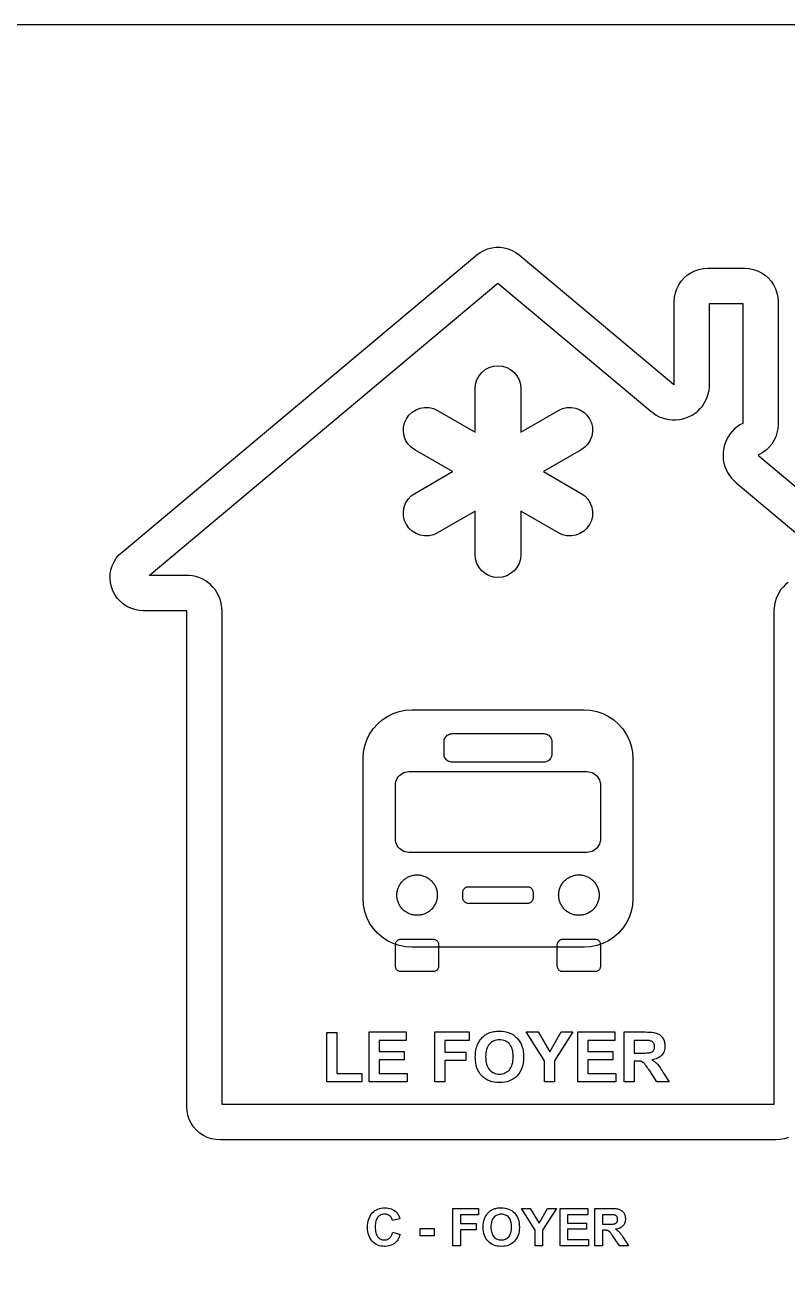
# Model space of a CAD drawing. Header units: millimetres. Extents: x 0 to 300, y 0 to 200.
# Drawn here: x 112.7 to 149.4, y 140 to 200 of the extents above; entities that cross this region are included whole.
import ezdxf

# ---------------------------------------------------------------- set-up
doc = ezdxf.new("R2010")
doc.units = ezdxf.units.MM
for name, color, linetype in [('CUT', 1, 'Continuous'), ('ENGRAVE', 5, 'Continuous'), ('LABELS', 250, 'Continuous'), ('SHEET', 8, 'Continuous')]:
    doc.layers.add(name, color=color, linetype=linetype)

msp = doc.modelspace()

# ---------------------------------------------------------------- linework, layer by layer
at = {"layer": 'CUT'}
msp.add_lwpolyline([(149.513, 146.397), (149.315, 146.329), (149.109, 146.289), (148.901, 146.275), (122.101, 146.275), (121.892, 146.289), (121.686, 146.329), (121.488, 146.397), (121.301, 146.489), (121.127, 146.605), (120.969, 146.743), (120.831, 146.901), (120.715, 147.075), (120.622, 147.263), (120.555, 147.461), (120.514, 147.666), (120.501, 147.875), (120.501, 171.722), (120.497, 171.772), (120.448, 171.775), (118.404, 171.775), (118.199, 171.788), (117.997, 171.828), (117.802, 171.893), (117.617, 171.982), (117.444, 172.095), (117.288, 172.228), (117.15, 172.381), (117.033, 172.55), (116.939, 172.733), (116.868, 172.926), (116.823, 173.127), (116.805, 173.332), (116.812, 173.537), (116.846, 173.74), (116.906, 173.937), (116.991, 174.125), (117.099, 174.3), (117.228, 174.46), (117.377, 174.602), (134.474, 188.915), (134.637, 189.035), (134.814, 189.133), (135.002, 189.208), (135.198, 189.259), (135.399, 189.285), (135.602, 189.285), (135.803, 189.259), (135.999, 189.208), (136.187, 189.133), (136.364, 189.035), (136.528, 188.915), (143.96, 182.693), (143.997, 182.665), (144.001, 182.712), (144.001, 186.675), (144.014, 186.884), (144.055, 187.089), (144.122, 187.287), (144.215, 187.475), (144.331, 187.649), (144.469, 187.806), (144.627, 187.944), (144.801, 188.06), (144.988, 188.153), (145.186, 188.22), (145.392, 188.261), (145.601, 188.275), (147.401, 188.275), (147.609, 188.261), (147.815, 188.22), (148.013, 188.153), (148.201, 188.06), (148.375, 187.944), (148.532, 187.806), (148.67, 187.649), (148.786, 187.475), (148.879, 187.287), (148.946, 187.089), (148.987, 186.884), (149.001, 186.675), (149.001, 180.738), (148.988, 180.539), (148.951, 180.344), (148.89, 180.154), (148.806, 179.974), (148.7, 179.805), (148.575, 179.651), (148.431, 179.514), (148.27, 179.395), (148.097, 179.298), (148.048, 179.274), (148.082, 179.242), (153.624, 174.602)], dxfattribs=at)
at = {"layer": 'ENGRAVE'}
msp.add_lwpolyline([(149.487, 173.134), (149.361, 173.03), (149.245, 172.915), (149.142, 172.789), (149.05, 172.654), (148.973, 172.51), (148.909, 172.36), (148.86, 172.204), (148.826, 172.045), (148.807, 171.883), (148.804, 171.834), (148.801, 171.722), (148.801, 147.975), (122.201, 147.975), (122.201, 171.722), (122.197, 171.834), (122.194, 171.883), (122.175, 172.045), (122.141, 172.204), (122.092, 172.36), (122.029, 172.51), (121.951, 172.654), (121.86, 172.789), (121.756, 172.915), (121.64, 173.03), (121.515, 173.134), (121.379, 173.225), (121.236, 173.303), (121.086, 173.367), (120.93, 173.416), (120.771, 173.45), (120.609, 173.468), (120.559, 173.471), (120.448, 173.475), (118.679, 173.475), (135.501, 187.558), (142.868, 181.389), (142.958, 181.319), (142.995, 181.292), (143.133, 181.201), (143.279, 181.124), (143.432, 181.062), (143.59, 181.015), (143.751, 180.983), (143.916, 180.967), (144.08, 180.967), (144.245, 180.983), (144.406, 181.015), (144.564, 181.062), (144.717, 181.125), (144.863, 181.202), (145, 181.293), (145.129, 181.396), (145.246, 181.512), (145.352, 181.638), (145.445, 181.774), (145.525, 181.918), (145.59, 182.07), (145.64, 182.227), (145.675, 182.388), (145.694, 182.552), (145.697, 182.599), (145.701, 182.712), (145.701, 186.575), (147.301, 186.575), (147.301, 180.8), (147.164, 180.726), (147.028, 180.634), (146.902, 180.53), (146.786, 180.413), (146.682, 180.286), (146.591, 180.15), (146.514, 180.006), (146.45, 179.854), (146.402, 179.698), (146.369, 179.537), (146.351, 179.374), (146.349, 179.21), (146.363, 179.047), (146.393, 178.886), (146.438, 178.728), (146.498, 178.575), (146.573, 178.429), (146.661, 178.291), (146.762, 178.162), (146.875, 178.043), (146.909, 178.011), (146.99, 177.938), (152.322, 173.475)], dxfattribs=at)
for points in [[(134.422, 182.689), (134.484, 182.896), (134.586, 183.086), (134.723, 183.253), (134.889, 183.389), (135.08, 183.491), (135.286, 183.554), (135.501, 183.575), (135.715, 183.554), (135.922, 183.491), (136.112, 183.389), (136.278, 183.253), (136.415, 183.086), (136.517, 182.896), (136.579, 182.689), (136.601, 182.475), (136.601, 180.38), (138.415, 181.427), (138.611, 181.516), (138.821, 181.565), (139.037, 181.572), (139.249, 181.537), (139.451, 181.461), (139.634, 181.348), (139.792, 181.2), (139.917, 181.025), (140.006, 180.828), (140.055, 180.618), (140.062, 180.403), (140.027, 180.19), (139.951, 179.988), (139.837, 179.805), (139.69, 179.648), (139.515, 179.522), (137.701, 178.475), (139.515, 177.427), (139.69, 177.302), (139.837, 177.144), (139.951, 176.961), (140.027, 176.76), (140.062, 176.547), (140.055, 176.331), (140.006, 176.121), (139.917, 175.925), (139.792, 175.75), (139.634, 175.602), (139.451, 175.488), (139.249, 175.412), (139.037, 175.377), (138.821, 175.384), (138.611, 175.433), (138.415, 175.522), (136.601, 176.57), (136.601, 174.475), (136.579, 174.26), (136.517, 174.054), (136.415, 173.864), (136.278, 173.697), (136.112, 173.56), (135.922, 173.459), (135.715, 173.396), (135.501, 173.375), (135.286, 173.396), (135.08, 173.459), (134.889, 173.56), (134.723, 173.697), (134.586, 173.864), (134.484, 174.054), (134.422, 174.26), (134.401, 174.475), (134.401, 176.57), (132.587, 175.522), (132.39, 175.433), (132.18, 175.384), (131.965, 175.377), (131.752, 175.412), (131.55, 175.488), (131.367, 175.602), (131.209, 175.75), (131.084, 175.925), (130.995, 176.121), (130.946, 176.331), (130.939, 176.547), (130.974, 176.76), (131.05, 176.961), (131.164, 177.144), (131.311, 177.302), (131.487, 177.427), (133.301, 178.475), (131.487, 179.522), (131.311, 179.648), (131.164, 179.805), (131.05, 179.988), (130.974, 180.19), (130.939, 180.403), (130.946, 180.618), (130.995, 180.828), (131.084, 181.025), (131.209, 181.2), (131.367, 181.348), (131.55, 181.461), (131.752, 181.537), (131.965, 181.572), (132.18, 181.565), (132.39, 181.516), (132.587, 181.427), (134.401, 180.38), (134.401, 182.475)], [(139.661, 155.555), (131.341, 155.555), (131.035, 155.575), (130.735, 155.635), (130.445, 155.733), (130.171, 155.868), (129.916, 156.038), (129.686, 156.24), (129.484, 156.47), (129.314, 156.725), (129.179, 156.999), (129.08, 157.289), (129.021, 157.589), (129.001, 157.895), (129.001, 164.655), (129.021, 164.96), (129.08, 165.26), (129.179, 165.55), (129.314, 165.825), (129.484, 166.079), (129.686, 166.309), (129.916, 166.511), (130.171, 166.681), (130.445, 166.817), (130.735, 166.915), (131.035, 166.975), (131.341, 166.995), (139.661, 166.995), (139.966, 166.975), (140.266, 166.915), (140.556, 166.817), (140.831, 166.681), (141.085, 166.511), (141.315, 166.309), (141.517, 166.079), (141.687, 165.825), (141.822, 165.55), (141.921, 165.26), (141.981, 164.96), (142.001, 164.655), (142.001, 157.895), (141.981, 157.589), (141.921, 157.289), (141.822, 156.999), (141.687, 156.725), (141.517, 156.47), (141.315, 156.24), (141.085, 156.038), (140.831, 155.868), (140.556, 155.733), (140.266, 155.635), (139.966, 155.575)], [(137.711, 164.478), (133.291, 164.478), (133.24, 164.481), (133.19, 164.491), (133.141, 164.508), (133.096, 164.53), (133.053, 164.559), (133.015, 164.592), (132.981, 164.631), (132.953, 164.673), (132.93, 164.719), (132.914, 164.767), (132.904, 164.817), (132.901, 164.868), (132.901, 165.461), (132.904, 165.512), (132.914, 165.562), (132.93, 165.61), (132.953, 165.656), (132.981, 165.698), (133.015, 165.737), (133.053, 165.77), (133.096, 165.799), (133.141, 165.821), (133.19, 165.838), (133.24, 165.847), (133.291, 165.851), (137.711, 165.851), (137.762, 165.847), (137.812, 165.838), (137.86, 165.821), (137.906, 165.799), (137.948, 165.77), (137.986, 165.737), (138.02, 165.698), (138.048, 165.656), (138.071, 165.61), (138.087, 165.562), (138.097, 165.512), (138.101, 165.461), (138.101, 164.868), (138.097, 164.817), (138.087, 164.767), (138.071, 164.719), (138.048, 164.673), (138.02, 164.631), (137.986, 164.592), (137.948, 164.559), (137.906, 164.53), (137.86, 164.508), (137.812, 164.491), (137.762, 164.481)], [(139.791, 160.131), (131.211, 160.131), (131.126, 160.136), (131.042, 160.153), (130.962, 160.18), (130.886, 160.218), (130.815, 160.265), (130.751, 160.321), (130.695, 160.385), (130.648, 160.456), (130.61, 160.532), (130.583, 160.613), (130.566, 160.696), (130.561, 160.781), (130.561, 163.37), (130.566, 163.455), (130.583, 163.539), (130.61, 163.619), (130.648, 163.695), (130.695, 163.766), (130.751, 163.83), (130.815, 163.886), (130.886, 163.933), (130.962, 163.971), (131.042, 163.998), (131.126, 164.015), (131.211, 164.02), (139.791, 164.02), (139.875, 164.015), (139.959, 163.998), (140.039, 163.971), (140.116, 163.933), (140.186, 163.886), (140.25, 163.83), (140.306, 163.766), (140.354, 163.695), (140.391, 163.619), (140.418, 163.539), (140.435, 163.455), (140.441, 163.37), (140.441, 160.781), (140.435, 160.696), (140.418, 160.613), (140.391, 160.532), (140.354, 160.456), (140.306, 160.385), (140.25, 160.321), (140.186, 160.265), (140.116, 160.218), (140.039, 160.18), (139.959, 160.153), (139.875, 160.136)], [(132.576, 158.072), (132.574, 158.024), (132.571, 157.976), (132.565, 157.929), (132.557, 157.881), (132.546, 157.835), (132.534, 157.789), (132.519, 157.743), (132.501, 157.699), (132.482, 157.655), (132.46, 157.612), (132.437, 157.57), (132.411, 157.53), (132.384, 157.491), (132.354, 157.453), (132.323, 157.417), (132.29, 157.382), (132.255, 157.349), (132.219, 157.318), (132.181, 157.289), (132.142, 157.261), (132.102, 157.235), (132.06, 157.212), (132.017, 157.19), (131.974, 157.171), (131.929, 157.154), (131.884, 157.139), (131.838, 157.126), (131.791, 157.115), (131.744, 157.107), (131.696, 157.101), (131.648, 157.098), (131.601, 157.097), (131.553, 157.098), (131.505, 157.101), (131.458, 157.107), (131.41, 157.115), (131.364, 157.126), (131.318, 157.139), (131.272, 157.154), (131.227, 157.171), (131.184, 157.19), (131.141, 157.212), (131.099, 157.235), (131.059, 157.261), (131.02, 157.289), (130.982, 157.318), (130.946, 157.349), (130.911, 157.382), (130.878, 157.417), (130.847, 157.453), (130.817, 157.491), (130.79, 157.53), (130.764, 157.57), (130.741, 157.612), (130.719, 157.655), (130.7, 157.699), (130.683, 157.743), (130.668, 157.789), (130.655, 157.835), (130.644, 157.881), (130.636, 157.929), (130.63, 157.976), (130.627, 158.024), (130.626, 158.072), (130.627, 158.119), (130.63, 158.167), (130.636, 158.215), (130.644, 158.262), (130.655, 158.309), (130.668, 158.355), (130.683, 158.4), (130.7, 158.445), (130.719, 158.488), (130.741, 158.531), (130.764, 158.573), (130.79, 158.613), (130.817, 158.652), (130.847, 158.69), (130.878, 158.726), (130.911, 158.761), (130.946, 158.794), (130.982, 158.825), (131.02, 158.855), (131.059, 158.882), (131.099, 158.908), (131.141, 158.932), (131.184, 158.953), (131.227, 158.972), (131.272, 158.99), (131.318, 159.005), (131.364, 159.017), (131.41, 159.028), (131.458, 159.036), (131.505, 159.042), (131.553, 159.045), (131.601, 159.047), (131.648, 159.045), (131.696, 159.042), (131.744, 159.036), (131.791, 159.028), (131.838, 159.017), (131.884, 159.005), (131.929, 158.99), (131.974, 158.972), (132.017, 158.953), (132.06, 158.932), (132.102, 158.908), (132.142, 158.882), (132.181, 158.855), (132.219, 158.825), (132.255, 158.794), (132.29, 158.761), (132.323, 158.726), (132.354, 158.69), (132.384, 158.652), (132.411, 158.613), (132.437, 158.573), (132.46, 158.531), (132.482, 158.488), (132.501, 158.445), (132.519, 158.4), (132.534, 158.355), (132.546, 158.309), (132.557, 158.262), (132.565, 158.215), (132.571, 158.167), (132.574, 158.119)], [(140.376, 158.072), (140.374, 158.024), (140.371, 157.976), (140.365, 157.929), (140.357, 157.881), (140.346, 157.835), (140.334, 157.789), (140.319, 157.743), (140.301, 157.699), (140.282, 157.655), (140.26, 157.612), (140.237, 157.57), (140.211, 157.53), (140.184, 157.491), (140.154, 157.453), (140.123, 157.417), (140.09, 157.382), (140.055, 157.349), (140.019, 157.318), (139.981, 157.289), (139.942, 157.261), (139.902, 157.235), (139.86, 157.212), (139.817, 157.19), (139.774, 157.171), (139.729, 157.154), (139.684, 157.139), (139.638, 157.126), (139.591, 157.115), (139.544, 157.107), (139.496, 157.101), (139.448, 157.098), (139.401, 157.097), (139.353, 157.098), (139.305, 157.101), (139.258, 157.107), (139.21, 157.115), (139.164, 157.126), (139.118, 157.139), (139.072, 157.154), (139.027, 157.171), (138.984, 157.19), (138.941, 157.212), (138.899, 157.235), (138.859, 157.261), (138.82, 157.289), (138.782, 157.318), (138.746, 157.349), (138.711, 157.382), (138.678, 157.417), (138.647, 157.453), (138.617, 157.491), (138.59, 157.53), (138.564, 157.57), (138.541, 157.612), (138.519, 157.655), (138.5, 157.699), (138.483, 157.743), (138.468, 157.789), (138.455, 157.835), (138.444, 157.881), (138.436, 157.929), (138.43, 157.976), (138.427, 158.024), (138.426, 158.072), (138.427, 158.119), (138.43, 158.167), (138.436, 158.215), (138.444, 158.262), (138.455, 158.309), (138.468, 158.355), (138.483, 158.4), (138.5, 158.445), (138.519, 158.488), (138.541, 158.531), (138.564, 158.573), (138.59, 158.613), (138.617, 158.652), (138.647, 158.69), (138.678, 158.726), (138.711, 158.761), (138.746, 158.794), (138.782, 158.825), (138.82, 158.855), (138.859, 158.882), (138.899, 158.908), (138.941, 158.932), (138.984, 158.953), (139.027, 158.972), (139.072, 158.99), (139.118, 159.005), (139.164, 159.017), (139.21, 159.028), (139.258, 159.036), (139.305, 159.042), (139.353, 159.045), (139.401, 159.047), (139.448, 159.045), (139.496, 159.042), (139.544, 159.036), (139.591, 159.028), (139.638, 159.017), (139.684, 159.005), (139.729, 158.99), (139.774, 158.972), (139.817, 158.953), (139.86, 158.932), (139.902, 158.908), (139.942, 158.882), (139.981, 158.855), (140.019, 158.825), (140.055, 158.794), (140.09, 158.761), (140.123, 158.726), (140.154, 158.69), (140.184, 158.652), (140.211, 158.613), (140.237, 158.573), (140.26, 158.531), (140.282, 158.488), (140.301, 158.445), (140.319, 158.4), (140.334, 158.355), (140.346, 158.309), (140.357, 158.262), (140.365, 158.215), (140.371, 158.167), (140.374, 158.119)], [(136.931, 157.671), (134.071, 157.671), (134.037, 157.673), (134.003, 157.68), (133.971, 157.691), (133.941, 157.706), (133.912, 157.725), (133.887, 157.747), (133.864, 157.773), (133.845, 157.801), (133.83, 157.832), (133.819, 157.864), (133.813, 157.897), (133.811, 157.931), (133.811, 158.212), (133.813, 158.246), (133.819, 158.279), (133.83, 158.312), (133.845, 158.342), (133.864, 158.37), (133.887, 158.396), (133.912, 158.418), (133.941, 158.437), (133.971, 158.452), (134.003, 158.463), (134.037, 158.47), (134.071, 158.472), (136.931, 158.472), (136.965, 158.47), (136.998, 158.463), (137.03, 158.452), (137.061, 158.437), (137.089, 158.418), (137.114, 158.396), (137.137, 158.37), (137.156, 158.342), (137.171, 158.312), (137.182, 158.279), (137.188, 158.246), (137.191, 158.212), (137.191, 157.931), (137.188, 157.897), (137.182, 157.864), (137.171, 157.832), (137.156, 157.801), (137.137, 157.773), (137.114, 157.747), (137.089, 157.725), (137.061, 157.706), (137.03, 157.691), (136.998, 157.68), (136.965, 157.673)], [(132.381, 154.385), (130.821, 154.385), (130.787, 154.387), (130.753, 154.394), (130.721, 154.405), (130.691, 154.42), (130.662, 154.439), (130.637, 154.461), (130.614, 154.487), (130.595, 154.515), (130.58, 154.545), (130.569, 154.578), (130.563, 154.611), (130.561, 154.645), (130.561, 155.685), (130.563, 155.719), (130.569, 155.752), (130.58, 155.784), (130.595, 155.815), (130.614, 155.843), (130.637, 155.869), (130.662, 155.891), (130.691, 155.91), (130.721, 155.925), (130.753, 155.936), (130.787, 155.943), (130.821, 155.945), (132.381, 155.945), (132.415, 155.943), (132.448, 155.936), (132.48, 155.925), (132.511, 155.91), (132.539, 155.891), (132.564, 155.869), (132.587, 155.843), (132.606, 155.815), (132.621, 155.784), (132.632, 155.752), (132.638, 155.719), (132.641, 155.685), (132.641, 154.645), (132.638, 154.611), (132.632, 154.578), (132.621, 154.545), (132.606, 154.515), (132.587, 154.487), (132.564, 154.461), (132.539, 154.439), (132.511, 154.42), (132.48, 154.405), (132.448, 154.394), (132.415, 154.387)], [(140.181, 154.385), (138.621, 154.385), (138.587, 154.387), (138.553, 154.394), (138.521, 154.405), (138.491, 154.42), (138.462, 154.439), (138.437, 154.461), (138.414, 154.487), (138.395, 154.515), (138.38, 154.545), (138.369, 154.578), (138.363, 154.611), (138.361, 154.645), (138.361, 155.685), (138.363, 155.719), (138.369, 155.752), (138.38, 155.784), (138.395, 155.815), (138.414, 155.843), (138.437, 155.869), (138.462, 155.891), (138.491, 155.91), (138.521, 155.925), (138.553, 155.936), (138.587, 155.943), (138.621, 155.945), (140.181, 155.945), (140.215, 155.943), (140.248, 155.936), (140.28, 155.925), (140.311, 155.91), (140.339, 155.891), (140.364, 155.869), (140.387, 155.843), (140.406, 155.815), (140.421, 155.784), (140.432, 155.752), (140.438, 155.719), (140.441, 155.685), (140.441, 154.645), (140.438, 154.611), (140.432, 154.578), (140.421, 154.545), (140.406, 154.515), (140.387, 154.487), (140.364, 154.461), (140.339, 154.439), (140.311, 154.42), (140.28, 154.405), (140.248, 154.394), (140.215, 154.387)], [(127.74, 151.455), (127.74, 149.479), (128.945, 149.479), (128.945, 149.075), (127.255, 149.075), (127.255, 151.455)], [(131.07, 151.069), (129.775, 151.069), (129.775, 150.537), (130.98, 150.537), (130.98, 150.132), (129.775, 150.132), (129.775, 149.479), (131.116, 149.479), (131.116, 149.075), (129.29, 149.075), (129.29, 151.475), (131.07, 151.475)], [(134.107, 151.069), (132.946, 151.069), (132.946, 150.501), (133.948, 150.501), (133.948, 150.095), (132.946, 150.095), (132.946, 149.075), (132.461, 149.075), (132.461, 151.475), (134.107, 151.475)], [(134.435, 150.597), (134.451, 150.672), (134.47, 150.744), (134.492, 150.812), (134.518, 150.876), (134.539, 150.921), (134.562, 150.965), (134.587, 151.008), (134.614, 151.05), (134.643, 151.09), (134.674, 151.13), (134.707, 151.168), (134.741, 151.205), (134.777, 151.24), (134.813, 151.273), (134.851, 151.303), (134.889, 151.332), (134.929, 151.357), (134.969, 151.381), (135.009, 151.402), (135.051, 151.421), (135.108, 151.443), (135.168, 151.462), (135.229, 151.479), (135.293, 151.492), (135.358, 151.502), (135.426, 151.51), (135.496, 151.514), (135.569, 151.516), (135.698, 151.511), (135.821, 151.495), (135.937, 151.469), (136.046, 151.433), (136.149, 151.387), (136.245, 151.331), (136.334, 151.264), (136.417, 151.187), (136.492, 151.1), (136.557, 151.006), (136.611, 150.904), (136.656, 150.793), (136.691, 150.675), (136.716, 150.549), (136.731, 150.414), (136.736, 150.272), (136.731, 150.13), (136.716, 149.997), (136.691, 149.871), (136.657, 149.754), (136.612, 149.644), (136.558, 149.542), (136.494, 149.448), (136.42, 149.362), (136.338, 149.285), (136.249, 149.219), (136.153, 149.162), (136.051, 149.116), (135.942, 149.08), (135.826, 149.054), (135.704, 149.039), (135.575, 149.034), (135.445, 149.039), (135.321, 149.054), (135.204, 149.08), (135.095, 149.116), (134.992, 149.161), (134.895, 149.218), (134.806, 149.284), (134.724, 149.361), (134.65, 149.446), (134.586, 149.539), (134.531, 149.64), (134.487, 149.749), (134.452, 149.865), (134.428, 149.989), (134.413, 150.121), (134.408, 150.26), (134.41, 150.35), (134.415, 150.436), (134.423, 150.519)], [(137.433, 151.475), (137.998, 150.525), (138.551, 151.475), (139.11, 151.475), (138.227, 150.082), (138.227, 149.075), (137.744, 149.075), (137.744, 150.085), (136.865, 151.475)], [(141.13, 151.069), (139.835, 151.069), (139.835, 150.537), (141.04, 150.537), (141.04, 150.132), (139.835, 150.132), (139.835, 149.479), (141.176, 149.479), (141.176, 149.075), (139.35, 149.075), (139.35, 151.475), (141.13, 151.475)], [(142.787, 151.471), (142.867, 151.466), (142.94, 151.459), (143.007, 151.45), (143.067, 151.438), (143.12, 151.425), (143.167, 151.41), (143.21, 151.392), (143.25, 151.372), (143.288, 151.348), (143.324, 151.32), (143.358, 151.29), (143.39, 151.257), (143.419, 151.22), (143.446, 151.18), (143.471, 151.138), (143.492, 151.095), (143.51, 151.049), (143.525, 151.003), (143.536, 150.955), (143.545, 150.905), (143.549, 150.854), (143.551, 150.802), (143.549, 150.736), (143.541, 150.673), (143.529, 150.613), (143.511, 150.555), (143.489, 150.501), (143.462, 150.45), (143.429, 150.401), (143.392, 150.356), (143.35, 150.314), (143.303, 150.276), (143.251, 150.242), (143.194, 150.212), (143.132, 150.187), (143.066, 150.165), (142.994, 150.148), (142.918, 150.134), (142.956, 150.111), (142.993, 150.087), (143.028, 150.063), (143.061, 150.038), (143.093, 150.012), (143.122, 149.986), (143.151, 149.96), (143.177, 149.933), (143.204, 149.903), (143.233, 149.867), (143.264, 149.826), (143.297, 149.78), (143.333, 149.729), (143.371, 149.672), (143.411, 149.61), (143.453, 149.543), (143.746, 149.075), (143.166, 149.075), (142.816, 149.597), (142.771, 149.664), (142.73, 149.724), (142.693, 149.778), (142.659, 149.825), (142.629, 149.866), (142.602, 149.9), (142.58, 149.928), (142.561, 149.95), (142.543, 149.967), (142.526, 149.983), (142.508, 149.998), (142.49, 150.011), (142.471, 150.023), (142.453, 150.033), (142.434, 150.042), (142.415, 150.05), (142.394, 150.056), (142.371, 150.062), (142.345, 150.066), (142.315, 150.07), (142.284, 150.073), (142.249, 150.075), (142.211, 150.076), (142.171, 150.077), (142.073, 150.077), (142.073, 149.075), (141.588, 149.075), (141.588, 151.475), (142.608, 151.475), (142.701, 151.474)], [(134.954, 149.918), (134.981, 149.844), (135.013, 149.776), (135.051, 149.714), (135.095, 149.658), (135.144, 149.609), (135.196, 149.566), (135.251, 149.53), (135.309, 149.501), (135.37, 149.478), (135.435, 149.461), (135.503, 149.451), (135.573, 149.448), (135.644, 149.451), (135.712, 149.461), (135.776, 149.477), (135.837, 149.5), (135.895, 149.53), (135.95, 149.566), (136.001, 149.608), (136.049, 149.657), (136.093, 149.712), (136.13, 149.774), (136.162, 149.843), (136.188, 149.918), (136.209, 149.999), (136.223, 150.087), (136.232, 150.182), (136.235, 150.283), (136.232, 150.383), (136.224, 150.476), (136.209, 150.563), (136.19, 150.643), (136.164, 150.717), (136.133, 150.784), (136.096, 150.845), (136.054, 150.899), (136.007, 150.946), (135.956, 150.987), (135.902, 151.022), (135.843, 151.051), (135.781, 151.073), (135.716, 151.089), (135.646, 151.098), (135.573, 151.102), (135.5, 151.098), (135.431, 151.089), (135.365, 151.073), (135.303, 151.05), (135.244, 151.021), (135.189, 150.986), (135.138, 150.944), (135.091, 150.896), (135.048, 150.841), (135.01, 150.78), (134.979, 150.713), (134.953, 150.638), (134.933, 150.558), (134.919, 150.471), (134.91, 150.377), (134.907, 150.276), (134.91, 150.178), (134.919, 150.085), (134.934, 149.998)], [(142.656, 150.464), (142.715, 150.467), (142.765, 150.471), (142.807, 150.476), (142.841, 150.482), (142.867, 150.489), (142.888, 150.497), (142.908, 150.507), (142.927, 150.517), (142.944, 150.529), (142.961, 150.543), (142.976, 150.557), (142.99, 150.573), (143.003, 150.591), (143.014, 150.609), (143.024, 150.629), (143.033, 150.65), (143.039, 150.672), (143.045, 150.695), (143.049, 150.719), (143.051, 150.744), (143.052, 150.771), (143.051, 150.8), (143.048, 150.829), (143.043, 150.855), (143.036, 150.88), (143.027, 150.904), (143.015, 150.926), (143.002, 150.947), (142.987, 150.967), (142.97, 150.984), (142.951, 151), (142.931, 151.015), (142.909, 151.027), (142.885, 151.038), (142.86, 151.047), (142.833, 151.055), (142.805, 151.061), (142.786, 151.063), (142.76, 151.064), (142.727, 151.066), (142.687, 151.067), (142.639, 151.068), (142.584, 151.068), (142.521, 151.069), (142.451, 151.069), (142.073, 151.069), (142.073, 150.46), (142.431, 150.46), (142.514, 150.46), (142.589, 150.462)]]:
    msp.add_lwpolyline(points, close=True, dxfattribs=at)
at = {"layer": 'LABELS'}
for points in [[(130.731, 141.587), (130.702, 141.525), (130.67, 141.468), (130.635, 141.416), (130.596, 141.368), (130.554, 141.325), (130.509, 141.287), (130.46, 141.254), (130.408, 141.225), (130.353, 141.2), (130.295, 141.18), (130.234, 141.164), (130.169, 141.153), (130.101, 141.146), (130.031, 141.144), (129.943, 141.148), (129.859, 141.159), (129.78, 141.179), (129.704, 141.205), (129.632, 141.24), (129.565, 141.282), (129.501, 141.332), (129.441, 141.389), (129.387, 141.453), (129.34, 141.523), (129.301, 141.598), (129.268, 141.679), (129.243, 141.766), (129.225, 141.858), (129.214, 141.955), (129.21, 142.059), (129.214, 142.168), (129.225, 142.271), (129.243, 142.368), (129.268, 142.458), (129.301, 142.542), (129.341, 142.62), (129.388, 142.692), (129.442, 142.757), (129.503, 142.815), (129.568, 142.866), (129.637, 142.908), (129.711, 142.943), (129.79, 142.971), (129.873, 142.99), (129.96, 143.002), (130.053, 143.006), (130.133, 143.002), (130.21, 142.993), (130.283, 142.978), (130.352, 142.957), (130.417, 142.929), (130.478, 142.896), (130.536, 142.856), (130.589, 142.81), (130.619, 142.78), (130.647, 142.746), (130.673, 142.71), (130.697, 142.67), (130.719, 142.627), (130.739, 142.581), (130.757, 142.531), (130.773, 142.479), (130.414, 142.393), (130.405, 142.427), (130.393, 142.459), (130.38, 142.49), (130.364, 142.518), (130.347, 142.545), (130.327, 142.57), (130.305, 142.593), (130.28, 142.614), (130.254, 142.633), (130.227, 142.649), (130.198, 142.663), (130.168, 142.675), (130.137, 142.683), (130.104, 142.69), (130.07, 142.694), (130.034, 142.695), (129.985, 142.693), (129.939, 142.686), (129.895, 142.675), (129.853, 142.659), (129.814, 142.639), (129.777, 142.614), (129.742, 142.585), (129.71, 142.551), (129.68, 142.513), (129.655, 142.468), (129.634, 142.418), (129.616, 142.363), (129.602, 142.302), (129.593, 142.236), (129.587, 142.164), (129.585, 142.086), (129.587, 142.004), (129.593, 141.927), (129.602, 141.858), (129.616, 141.794), (129.633, 141.736), (129.654, 141.684), (129.679, 141.639), (129.708, 141.6), (129.74, 141.566), (129.774, 141.536), (129.81, 141.511), (129.849, 141.491), (129.89, 141.475), (129.933, 141.464), (129.979, 141.457), (130.027, 141.455), (130.063, 141.456), (130.097, 141.461), (130.13, 141.468), (130.162, 141.478), (130.192, 141.491), (130.221, 141.507), (130.249, 141.525), (130.276, 141.547), (130.301, 141.572), (130.325, 141.6), (130.346, 141.631), (130.366, 141.665), (130.384, 141.703), (130.4, 141.744), (130.414, 141.789), (130.426, 141.837), (130.778, 141.725), (130.756, 141.654)], [(134.561, 142.67), (133.691, 142.67), (133.691, 142.244), (134.442, 142.244), (134.442, 141.94), (133.691, 141.94), (133.691, 141.175), (133.327, 141.175), (133.327, 142.975), (134.561, 142.975)], [(134.808, 142.317), (134.819, 142.373), (134.834, 142.427), (134.85, 142.477), (134.869, 142.525), (134.886, 142.559), (134.903, 142.592), (134.922, 142.625), (134.942, 142.656), (134.964, 142.686), (134.987, 142.716), (135.011, 142.744), (135.037, 142.772), (135.064, 142.799), (135.091, 142.823), (135.12, 142.846), (135.148, 142.867), (135.178, 142.887), (135.208, 142.904), (135.238, 142.92), (135.27, 142.934), (135.313, 142.951), (135.357, 142.965), (135.403, 142.978), (135.451, 142.988), (135.5, 142.996), (135.551, 143.001), (135.604, 143.004), (135.658, 143.006), (135.755, 143.002), (135.847, 142.99), (135.934, 142.971), (136.016, 142.944), (136.093, 142.909), (136.165, 142.867), (136.232, 142.817), (136.294, 142.759), (136.35, 142.694), (136.399, 142.623), (136.44, 142.547), (136.474, 142.464), (136.5, 142.375), (136.518, 142.28), (136.529, 142.179), (136.533, 142.072), (136.53, 141.966), (136.518, 141.866), (136.5, 141.772), (136.474, 141.684), (136.441, 141.602), (136.4, 141.525), (136.352, 141.455), (136.296, 141.39), (136.234, 141.333), (136.168, 141.283), (136.096, 141.24), (136.019, 141.206), (135.938, 141.179), (135.851, 141.16), (135.759, 141.148), (135.663, 141.144), (135.565, 141.148), (135.472, 141.159), (135.385, 141.179), (135.302, 141.205), (135.225, 141.24), (135.153, 141.282), (135.086, 141.332), (135.024, 141.389), (134.969, 141.453), (134.921, 141.523), (134.88, 141.599), (134.846, 141.68), (134.821, 141.767), (134.802, 141.86), (134.791, 141.959), (134.787, 142.064), (134.789, 142.131), (134.792, 142.196), (134.799, 142.258)], [(137.056, 142.975), (137.48, 142.263), (137.895, 142.975), (138.314, 142.975), (137.652, 141.93), (137.652, 141.175), (137.29, 141.175), (137.29, 141.932), (136.63, 142.975)], [(139.829, 142.67), (138.857, 142.67), (138.857, 142.271), (139.761, 142.271), (139.761, 141.968), (138.857, 141.968), (138.857, 141.478), (139.863, 141.478), (139.863, 141.175), (138.494, 141.175), (138.494, 142.975), (139.829, 142.975)], [(141.072, 142.972), (141.132, 142.968), (141.187, 142.963), (141.236, 142.956), (141.281, 142.948), (141.322, 142.938), (141.357, 142.926), (141.389, 142.913), (141.419, 142.897), (141.447, 142.879), (141.474, 142.859), (141.5, 142.836), (141.524, 142.811), (141.546, 142.784), (141.566, 142.754), (141.585, 142.722), (141.6, 142.69), (141.614, 142.656), (141.625, 142.621), (141.634, 142.585), (141.64, 142.548), (141.643, 142.51), (141.645, 142.47), (141.643, 142.421), (141.637, 142.373), (141.628, 142.328), (141.615, 142.285), (141.598, 142.245), (141.578, 142.206), (141.553, 142.17), (141.526, 142.136), (141.494, 142.104), (141.459, 142.076), (141.42, 142.05), (141.377, 142.028), (141.331, 142.009), (141.281, 141.993), (141.227, 141.979), (141.169, 141.969), (141.198, 141.952), (141.226, 141.934), (141.252, 141.916), (141.277, 141.897), (141.301, 141.878), (141.323, 141.859), (141.344, 141.839), (141.364, 141.818), (141.384, 141.796), (141.406, 141.769), (141.429, 141.739), (141.454, 141.704), (141.481, 141.666), (141.509, 141.623), (141.539, 141.576), (141.571, 141.526), (141.791, 141.175), (141.356, 141.175), (141.093, 141.567), (141.06, 141.617), (141.029, 141.662), (141.001, 141.702), (140.976, 141.738), (140.953, 141.768), (140.933, 141.794), (140.916, 141.815), (140.902, 141.831), (140.889, 141.844), (140.876, 141.856), (140.862, 141.867), (140.849, 141.877), (140.835, 141.886), (140.821, 141.894), (140.807, 141.9), (140.793, 141.906), (140.777, 141.911), (140.759, 141.915), (140.74, 141.918), (140.718, 141.921), (140.694, 141.923), (140.668, 141.925), (140.64, 141.926), (140.61, 141.926), (140.536, 141.926), (140.536, 141.175), (140.172, 141.175), (140.172, 142.975), (140.937, 142.975), (141.007, 142.974)], [(135.197, 141.807), (135.217, 141.752), (135.241, 141.701), (135.27, 141.654), (135.303, 141.613), (135.339, 141.576), (135.378, 141.544), (135.42, 141.516), (135.463, 141.494), (135.509, 141.477), (135.558, 141.465), (135.608, 141.457), (135.661, 141.455), (135.715, 141.457), (135.765, 141.465), (135.813, 141.477), (135.859, 141.494), (135.903, 141.516), (135.944, 141.543), (135.982, 141.575), (136.018, 141.611), (136.051, 141.653), (136.079, 141.699), (136.103, 141.751), (136.123, 141.807), (136.138, 141.868), (136.149, 141.934), (136.155, 142.005), (136.157, 142.081), (136.155, 142.156), (136.149, 142.226), (136.138, 142.291), (136.124, 142.351), (136.104, 142.406), (136.081, 142.457), (136.054, 142.502), (136.022, 142.543), (135.987, 142.578), (135.948, 142.609), (135.908, 142.635), (135.864, 142.657), (135.817, 142.673), (135.768, 142.685), (135.716, 142.693), (135.661, 142.695), (135.607, 142.692), (135.555, 142.685), (135.505, 142.673), (135.459, 142.656), (135.415, 142.635), (135.373, 142.608), (135.335, 142.577), (135.299, 142.541), (135.267, 142.5), (135.239, 142.454), (135.215, 142.403), (135.196, 142.348), (135.181, 142.287), (135.17, 142.222), (135.164, 142.151), (135.162, 142.076), (135.164, 142.002), (135.171, 141.932), (135.182, 141.868)], [(140.973, 142.217), (141.017, 142.219), (141.055, 142.222), (141.087, 142.226), (141.112, 142.23), (141.131, 142.236), (141.147, 142.242), (141.162, 142.249), (141.176, 142.257), (141.189, 142.266), (141.202, 142.276), (141.213, 142.287), (141.224, 142.299), (141.233, 142.312), (141.242, 142.326), (141.249, 142.341), (141.256, 142.356), (141.261, 142.373), (141.265, 142.39), (141.268, 142.408), (141.27, 142.427), (141.27, 142.447), (141.269, 142.469), (141.267, 142.49), (141.263, 142.51), (141.258, 142.529), (141.251, 142.547), (141.243, 142.563), (141.233, 142.579), (141.222, 142.594), (141.209, 142.607), (141.195, 142.619), (141.18, 142.63), (141.163, 142.639), (141.145, 142.647), (141.126, 142.654), (141.106, 142.66), (141.085, 142.664), (141.071, 142.666), (141.052, 142.667), (141.027, 142.668), (140.996, 142.669), (140.96, 142.669), (140.919, 142.67), (140.872, 142.67), (140.82, 142.67), (140.536, 142.67), (140.536, 142.214), (140.805, 142.214), (140.867, 142.214), (140.923, 142.215)], [(132.425, 142), (132.425, 141.655), (131.747, 141.655), (131.747, 142)]]:
    msp.add_lwpolyline(points, close=True, dxfattribs=at)
at = {"layer": 'SHEET'}
msp.add_lwpolyline([(0, 0), (300, 0), (300, 200), (0, 200)], close=True, dxfattribs=at)

doc.saveas('drawing.dxf')
